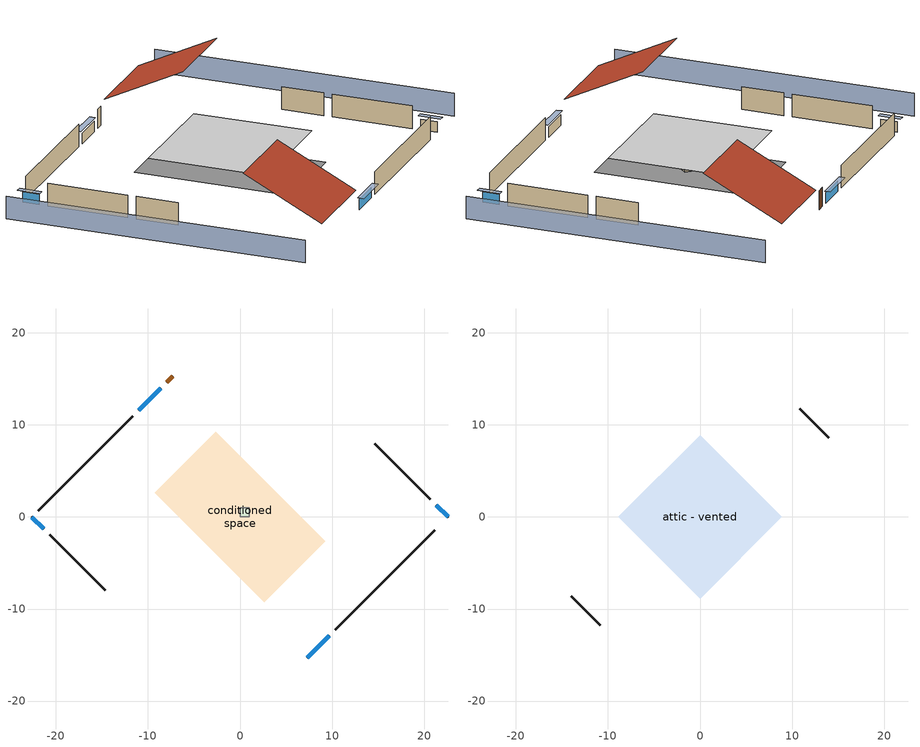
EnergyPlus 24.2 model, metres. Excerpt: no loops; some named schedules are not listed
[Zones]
conditioned space
 floor foundation (Slab1 construction): -9.27,2.65 -2.65,9.27 9.27,-2.65 2.65,-9.27 z0
 wall outside (AdiabaticWallConstruction 1): -7.3,15.31 -7.94,14.66 z0:2.03
 wall outside (AdiabaticWallConstruction): 7.3,-15.31 9.68,-12.92 / -8.6,14 -10.98,11.62 z0:1.1; -22.6,0 -21.35,-1.25 / 22.6,0 21.35,1.25 z0:1.16
 wall outside (Wall1 construction): 10.34,-12.26 21.18,-1.42 z0:2.44
 wall outside (Wall2 construction): -20.69,-1.91 -14.67,-7.93 z0:2.44
 wall outside (Wall3 construction): -11.64,10.96 -21.94,0.66 z0:2.44
 wall outside (Wall4 construction): 20.69,1.91 14.67,7.93 z0:2.44
 window (WindowConstruction): 7.3,-15.3 9.68,-12.92 z0:1.1
 window (WindowConstruction 1): -22.6,0 -21.35,-1.25 z0:1.16
 window (WindowConstruction 2): -8.6,14 -10.98,11.62 z0:1.1
 window (WindowConstruction 3): 22.6,0 21.35,1.25 z0:1.16
 door (Door): -7.3,15.3 -7.94,14.66 z0:2.03
furnace airloop ret air zone
 floor adiabatic (AdiabaticConst): 0,0 0,1 1,1 1,0 z0
 wall adiabatic (AdiabaticConst): 0,1 0,0 1,0 1,1 0,1 z0:1
 ceiling adiabatic (AdiabaticConst): 1,0 1,1 0,1 0,0 z1
attic - vented
 floor to conditioned space (Floor1 construction Reversed): -8.88,0 0,8.88 8.88,0 0,-8.88 z2.44
 wall outside (Wall5 construction): -14.01,-8.59 -10.83,-11.77 z0:2.44
 wall outside (Wall6 construction): 14.01,8.59 10.83,11.77 z0:2.44
 roof outside (Roof1 construction): 6.64,-15.96,2.44 0.7,-10.02,6.64 -5.94,-16.66,6.64 0,-22.6,2.44
 roof outside (Roof2 construction): -6.64,15.96,2.44 -0.7,10.02,6.64 5.94,16.66,6.64 0,22.6,2.44
shading: -25.83,-3.23 -3.23,-25.83 / 25.83,3.23 3.23,25.83 z0:2.44; 9.9,-12.71 7.08,-15.52 7.51,-15.95 10.33,-13.14 z1.4; -21.13,-1.47 -22.82,0.22 -23.25,-0.22 -21.56,-1.9 z1.46; -11.2,11.4 -8.38,14.22 -8.82,14.65 -11.63,11.83 z1.4; 21.13,1.47 22.82,-0.22 23.25,0.22 21.56,1.9 z1.46
[Building]
Building 1: Terrain=Suburbs
[Site:Location]
Portland Intl Arpt_OR: Latitude {deg}=45.59; Longitude {deg}=-122.6; Time Zone {hr}=-8; Elevation {m}=33; Keep Site Location Information=Yes
[Site:GroundTemperature:Shallow]
10.2558, 8.96328, 8.85977, 9.47314, 11.9355, 14.3863, 16.5111, 17.8571, 17.9714, 16.8767, 14.8061, 12.4304
[Site:WaterMainsTemperature]
Calculation Method=Schedule; Temperature Schedule=mains temperature schedule
[Material] Roughness=Rough; Thermal Absorptance=0.9
Name | Thickness {m} | Conductivity {W/m-K} | Density {kg/m3} | Specific Heat {J/kg-K} | Solar Absorptance | Visible Absorptance
ceiling loosefill ins | 0.254 | 0.0480833 | 16.02 | 1046.75 | 0.7 | 0.7
ceiling stud and cavity | 0.1397 | 0.104117 | 65.682 | 1177.47 | 0.7 | 0.7
concrete 4.0 in. | 0.1016 | 1.803125 | 2242.8 | 837.4 | 0.7 | 0.7
door material | 0.04445 | 0.0612267 | 512.64 | 1214.23 | 0.7 | 0.7
floor covering | 0.0127 | 0.0450781 | 54.468 | 1339.84 | 0.9 | 0.9
furniture material conditioned space 1 | 0.1524 | 0.115458 | 640.8 | 1214.23 | 0.6 | 0.6
gypsum board | 0.0127 | 0.160291 | 801 | 837.4 | 0.6 | 0.6
osb sheathing 0.5 in. | 0.0127 | 0.115458 | 512.64 | 1214.23 | 0.6 | 0.6
osb sheathing 0.5 in. 1 | 0.0127 | 0.115458 | 512.64 | 1214.23 | 0.7 | 0.7
roof rigid ins | 0.00281632 | 0.029427 | 32.04 | 1214.23 | 0.7 | 0.7
wall rigid ins | 0.512978 | 0.029427 | 32.04 | 1214.23 | 0.7 | 0.7
wall stud and cavity | 0.1397 | 0.117713 | 139.0536 | 1170.24 | 0.7 | 0.7
wall stud and cavity 1 | 0.1397 | 0.727959 | 139.0536 | 1170.24 | 0.6 | 0.6
wall stud and cavity 2 | 0.0889 | 0.380278 | 52.3479 | 1209.89 | 0.7 | 0.7
wall stud and cavity 3 | 0.0889 | 0.391764 | 83.0341 | 1211.67 | 0.7 | 0.7
wood shingles or shakes | 0.00635 | 0.162714 | 1121.4 | 1465.45 | 0.85 | 0.85
wood siding | 0.0254 | 0.102417 | 544.68 | 1172.36 | 0.85 | 0.85
wood siding 1; wood siding 2 | 0.0254 | 0.102417 | 544.68 | 1172.36 | 0.7 | 0.7
[Material:NoMass]
Adiabatic: Roughness=Rough; Thermal Resistance {m2-K/W}=176.1; Thermal Absorptance=0.9; Solar Absorptance=0.7; Visible Absorptance=0.7
[WindowMaterial:SimpleGlazingSystem]
WindowMaterial: U-Factor {W/m2-K}=2.78222; Solar Heat Gain Coefficient=0.56
[Construction]
AdiabaticConst: Adiabatic
AdiabaticWallConstruction: wood siding 1, wall rigid ins, wall stud and cavity 2, gypsum board
AdiabaticWallConstruction 1: wood siding 2, wall rigid ins, wall stud and cavity 2, gypsum board
Door: door material
Floor1 construction Reversed: gypsum board, ceiling stud and cavity, ceiling loosefill ins
furniture construction conditioned space 1: furniture material conditioned space 1
PartitionWallConstruction: gypsum board, wall stud and cavity 3, gypsum board
Roof1 construction; Roof2 construction: wood shingles or shakes, roof rigid ins, osb sheathing 0.5 in.
Slab1 construction: concrete 4.0 in., floor covering
Wall1 construction; Wall2 construction; Wall3 construction; Wall4 construction: wood siding, osb sheathing 0.5 in. 1, wall stud and cavity, gypsum board
Wall5 construction; Wall6 construction: wood siding, osb sheathing 0.5 in. 1, wall stud and cavity 1
WindowConstruction; WindowConstruction 1; WindowConstruction 2; WindowConstruction 3: WindowMaterial
[Zone] Multiplier=1
Name | Volume {m3} | Part of Total Floor Area
attic - vented | 147.678 | Yes
conditioned space | 384.656 | Yes
furnace airloop ret air zone | 1 | No
[Space]
Name | Zone | Volume {m3} | Space Type
attic - vented 1 | attic - vented | 147.678
conditioned space 1 | conditioned space | 384.656
furnace airloop ret air space | furnace airloop ret air zone |  | Plenum Space Type
[OtherEquipment] Design Level Calculation Method=EquipmentLevel
Name | Fuel Type | Zone or ZoneList or Space or SpaceList | Schedule | Design Level {W} | Fraction Latent | Fraction Radiant | Fraction Lost
furnace airloop_0 RetCondToDZ; furnace airloop_0 SupCondToDZ; furnace airloop_0 SupSensLkToDZ | None | attic - vented 1 | Always On Discrete | 0 | 0 | 0 | 0
furnace airloop_0 SupLatLkToDZ | None | attic - vented 1 | Always On Discrete | 0 | 1 | 0 | 0
clothes dryer 1 | Electricity | conditioned space 1 | clothes_dryer | 0 | 0.015 | 0.081 | 0.85
cooking range 1 | NaturalGas | conditioned space 1 | cooking_range | 2542.41 | 0.16 | 0.384 | 0.2
furnace airloop_0 SupCondToLv; furnace airloop_0 SupSensLkToCond; mech vent house fan sensible load; water heater sens | None | conditioned space 1 | Always On Discrete | 0 | 0 | 0 | 0
furnace airloop_0 SupLatLkToCond; mech vent house fan latent load; water heater lat | None | conditioned space 1 | Always On Discrete | 0 | 1 | 0 | 0
general water use latent | None | conditioned space 1 | general water use schedule | 44.1266 | 1 | 0 | 0
general water use sensible | None | conditioned space 1 | general water use schedule | -43.4886 | 0 | 0.6 | 0
water heater energy adjustment1 | Electricity | conditioned space 1 | Always On Discrete | 0.01 | 0 | 0 | 1
furnace airloop_0 RetCondToRP; furnace airloop_0 RetSensLkToRP | None | furnace airloop ret air space | Always On Discrete | 0 | 0 | 0 | 0
furnace airloop_0 RetLatLkToRP | None | furnace airloop ret air space | Always On Discrete | 0 | 1 | 0 | 0
[ZoneInfiltration:DesignFlowRate] Schedule=Always On Discrete; Design Flow Rate Calculation Method=Flow/Zone; Design Flow Rate {m3/s}=0
Name | Zone or ZoneList or Space or SpaceList
attic_vented 1 duct leakage imbalance infil flow | attic - vented 1
infil flow; natural vent flow; whole house fan flow | conditioned space 1
[ZoneInfiltration:EffectiveLeakageArea]
infil attic - vented 1: Zone or Space=attic - vented 1; Schedule=Always On Discrete; Effective Air Leakage Area {cm2}=5257.79; Stack Coefficient=0.000195296; Wind Coefficient=3.58492e-05
[ZoneMixing] Schedule=Always On Continuous; Design Flow Rate Calculation Method=Flow/Zone; Design Flow Rate {m3/s}=0
Name | Zone or Space | Source Zone or Space
furnace airloop_0 ZoneMixCondToDZ mix; whole house fan mix | attic - vented | conditioned space
furnace airloop_0 ZoneMixDZToCond mix | conditioned space | attic - vented
[SurfaceProperty:ExposedFoundationPerimeter]
Slab1: Exposed Perimeter Calculation Method=TotalExposedPerimeter; Total Exposed Perimeter {m}=52.4256
[SurfaceProperty:IncidentSolarMultiplier] Incident Solar Multiplier=1; Incident Solar Multiplier Schedule=trans schedule winter=0.85 summer=0.7
Window1; Window2; Window3; Window4
[InternalMass] Zone or ZoneList=conditioned space; Space or SpaceList=conditioned space 1
Name | Construction | Surface Area {m2}
furniture mass conditioned space 1 | furniture construction conditioned space 1 | 63.09974
partition wall mass | PartitionWallConstruction | 157.749
[Lights]
interior lighting: Zone or ZoneList or Space or SpaceList=conditioned space 1; Schedule=lighting_interior; Design Level Calculation Method=LightingLevel; Lighting Level {W}=229.524; Return Air Fraction=0; Fraction Radiant=0.6; Fraction Visible=0.2; Fraction Replaceable=1
[People]
occupants: Zone or ZoneList or Space or SpaceList=conditioned space 1; Number of People Schedule=occupants; Number of People Calculation Method=People; Number of People=2; Fraction Radiant=0.314171; Sensible Heat Fraction=0.56303; Activity Level Schedule=occupants activity schedule; Carbon Dioxide Generation Rate {m3/s-W}=0; Enable ASHRAE 55 Comfort Warnings=No; Mean Radiant Temperature Calculation Type=EnclosureAveraged
[ElectricEquipment] Zone or ZoneList or Space or SpaceList=conditioned space 1; Design Level Calculation Method=EquipmentLevel
Name | Schedule | Design Level {W} | Fraction Latent | Fraction Radiant | Fraction Lost
ceiling fan | ceiling_fan | 18.4061 | 0 | 0.558 | 0
clothes dryer | clothes_dryer | 5040.18 | 0.015 | 0.081 | 0.85
clothes washer | clothes_washer | 404.589 | 0.03 | 0.162 | 0.7
cooking range | cooking_range | 86.7507 | 0.16 | 0.384 | 0.2
dishwasher | dishwasher | 437.521 | 0.3 | 0.18 | 0.4
fridge | fridge schedule | 54.7945 | 0 | 0.6 | 0
mech vent bath fan 0 | mech vent bath fan 0 schedule | 30 | 0 | 0 | 1
mech vent house fan | mech vent house fan schedule | 0 | 0 | 0 | 1
mech vent house fan cfis | mech vent house fan cfis schedule | 0 | 0 | 0 | 0
mech vent range fan 0 | mech vent range fan 0 schedule | 30 | 0 | 0 | 1
misc plug loads | plug_loads_other | 319.529 | 0.021 | 0.558 | 0.049
misc tv | plug_loads_tv | 390.517 | 0 | 0.6 | 0
whole house fan | Always On Discrete | 0 | 0 | 0 | 1
[SpaceList]
Plenum Space Type: furnace airloop ret air space
[AvailabilityManager:Scheduled] Schedule=Always On Discrete
furnace airloop Availability Manager; room ac airloop Availability Manager
[AirLoopHVAC:ReturnPlenum]
Air Loop HVAC Return Plenum 1: Zone=furnace airloop ret air zone
[WaterUse:Equipment]
dishwasher: Peak Flow Rate {m3/s}=6.31671e-06; Flow Rate Fraction Schedule=hot_water_dishwasher
[Foundation:Kiva]
Foundation Kiva 1: Initial Indoor Air Temperature {C}=17.7778; Wall Height Above Grade {m}=0.1016; Wall Depth Below Slab {m}=0.2032
[Foundation:Kiva:Settings]
Soil Conductivity {W/m-K}=3.462; Soil Density {kg/m3}=1842.3; Soil Specific Heat {J/kg-K}=418.7; Ground Solar Absorptivity=0.9; Ground Thermal Absorptivity=0.9; Ground Surface Roughness {m}=0.03; Far-Field Width {m}=40; Deep-Ground Boundary Condition=ZeroFlux; Deep-Ground Depth {m}=40; Minimum Cell Dimension {m}=0.2; Maximum Cell Growth Coefficient=3; Simulation Timestep=Timestep
[Exterior:Lights]
exterior lighting: Schedule=exterior lighting schedule; Design Level {W}=7.09205
[EnergyManagementSystem:GlobalVariable]
furnace_airloop_0_DuctImbalLkExhFanEquivCond
furnace_airloop_0_DuctImbalLkExhFanEquivDZ
furnace_airloop_0_DuctImbalLkSupFanEquivCond
furnace_airloop_0_DuctImbalLkSupFanEquivDZ
furnace_airloop_0_DZ_T
furnace_airloop_0_DZ_W
furnace_airloop_0_RetCondToDZ
furnace_airloop_0_RetCondToRP
furnace_airloop_0_RetLatLkToRP
furnace_airloop_0_RetSensLkToRP
furnace_airloop_0_SupCondToDZ
furnace_airloop_0_SupCondToLv
furnace_airloop_0_SupLatLkToCond
furnace_airloop_0_SupLatLkToDZ
furnace_airloop_0_SupSensLkToCond
furnace_airloop_0_SupSensLkToDZ
furnace_airloop_0_ZoneMixCondToDZ
furnace_airloop_0_ZoneMixDZToCond
furnace_airloop_AH_MFR
furnace_airloop_AH_Tout
furnace_airloop_AH_VFR
furnace_airloop_AH_Wout
furnace_airloop_Fan_RTF
furnace_airloop_RA_T
furnace_airloop_Ra_W
infil_program_Qfan
infil_program_Qinf
natural_vent_program_Qnv
natural_vent_program_Qwhf
room_ac_airloop_Fan_RTF
[EnergyManagementSystem:Sensor]
Name | Output:Variable or Output:Meter Index Key | Output:Variable or Output:Meter
airflow_gain | infil flow | Infiltration Sensible Heat Gain Energy
airflow_gain_1 | natural vent flow | Infiltration Sensible Heat Gain Energy
airflow_gain_2 | whole house fan flow | Infiltration Sensible Heat Gain Energy
airflow_loss | infil flow | Infiltration Sensible Heat Loss Energy
airflow_loss_1 | natural vent flow | Infiltration Sensible Heat Loss Energy
airflow_loss_2 | whole house fan flow | Infiltration Sensible Heat Loss Energy
clg_load_cond |  | Cooling:EnergyTransfer:Zone:CONDITIONED SPACE
clg_load_duct |  | Cooling:EnergyTransfer:Zone:FURNACE AIRLOOP RET AIR ZONE
clg_sp_s; clg_sp_s_1 | cooling setpoint | Schedule Value
clothes_dryer_exhaust_0_sch_s | clothes_dryer | Schedule Value
cool_season | cooling season schedule | Schedule Value
ducts_conv | furnace airloop_0 RetCondToRP | Other Equipment Convective Heating Energy
ducts_conv_1 | furnace airloop_0 RetLatLkToRP | Other Equipment Convective Heating Energy
ducts_conv_2 | furnace airloop_0 RetSensLkToRP | Other Equipment Convective Heating Energy
ducts_conv_3 | furnace airloop_0 SupCondToLv | Other Equipment Convective Heating Energy
ducts_conv_4 | furnace airloop_0 SupLatLkToCond | Other Equipment Convective Heating Energy
ducts_conv_5 | furnace airloop_0 SupSensLkToCond | Other Equipment Convective Heating Energy
ducts_rad | furnace airloop_0 RetCondToRP | Other Equipment Radiant Heating Energy
ducts_rad_1 | furnace airloop_0 RetLatLkToRP | Other Equipment Radiant Heating Energy
ducts_rad_2 | furnace airloop_0 RetSensLkToRP | Other Equipment Radiant Heating Energy
ducts_rad_3 | furnace airloop_0 SupCondToLv | Other Equipment Radiant Heating Energy
ducts_rad_4 | furnace airloop_0 SupLatLkToCond | Other Equipment Radiant Heating Energy
ducts_rad_5 | furnace airloop_0 SupSensLkToCond | Other Equipment Radiant Heating Energy
furnace_airloop_0_DZ_T_s | attic - vented | Zone Air Temperature
furnace_airloop_0_DZ_W_s | attic - vented | Zone Mean Air Humidity Ratio
furnace_airloop_AH_MFR_s | Node 14 | System Node Mass Flow Rate
furnace_airloop_AH_Tout_s | Node 14 | System Node Temperature
furnace_airloop_AH_VFR_s | Node 14 | System Node Current Density Volume Flow Rate
furnace_airloop_AH_Wout_s | Node 14 | System Node Humidity Ratio
furnace_airloop_RA_T_s | Node 17 | System Node Temperature
furnace_airloop_Ra_W_s | Node 17 | System Node Humidity Ratio
htg_load_cond |  | Heating:EnergyTransfer:Zone:CONDITIONED SPACE
htg_load_duct |  | Heating:EnergyTransfer:Zone:FURNACE AIRLOOP RET AIR ZONE
htg_sp_s; htg_sp_s_1 | heating setpoint | Schedule Value
ig_ee_conv | ceiling fan | Electric Equipment Convective Heating Energy
ig_ee_conv_1 | clothes dryer | Electric Equipment Convective Heating Energy
ig_ee_conv_3 | cooking range | Electric Equipment Convective Heating Energy
ig_ee_conv_4 | dishwasher | Electric Equipment Convective Heating Energy
ig_ee_conv_5 | fridge | Electric Equipment Convective Heating Energy
ig_ee_conv_6 | misc plug loads | Electric Equipment Convective Heating Energy
ig_ee_conv_7 | misc tv | Electric Equipment Convective Heating Energy
ig_ee_conv_8 | whole house fan | Electric Equipment Convective Heating Energy
ig_ee_rad | ceiling fan | Electric Equipment Radiant Heating Energy
ig_ee_rad_1 | clothes dryer | Electric Equipment Radiant Heating Energy
ig_ee_rad_3 | cooking range | Electric Equipment Radiant Heating Energy
ig_ee_rad_4 | dishwasher | Electric Equipment Radiant Heating Energy
ig_ee_rad_5 | fridge | Electric Equipment Radiant Heating Energy
ig_ee_rad_6 | misc plug loads | Electric Equipment Radiant Heating Energy
ig_ee_rad_7 | misc tv | Electric Equipment Radiant Heating Energy
ig_ee_rad_8 | whole house fan | Electric Equipment Radiant Heating Energy
ig_lgt_conv | interior lighting | Lights Convective Heating Energy
ig_lgt_rad | interior lighting | Lights Radiant Heating Energy
ig_lgt_vis | interior lighting | Lights Visible Radiation Heating Energy
ig_oe_conv | clothes dryer 1 | Other Equipment Convective Heating Energy
ig_oe_conv_1 | cooking range 1 | Other Equipment Convective Heating Energy
ig_oe_conv_2 | general water use latent | Other Equipment Convective Heating Energy
ig_oe_conv_3 | general water use sensible | Other Equipment Convective Heating Energy
ig_oe_conv_4 | water heater energy adjustment1 | Other Equipment Convective Heating Energy
ig_oe_conv_5 | water heater lat | Other Equipment Convective Heating Energy
ig_oe_conv_6 | water heater sens | Other Equipment Convective Heating Energy
ig_oe_rad | clothes dryer 1 | Other Equipment Radiant Heating Energy
ig_oe_rad_1 | cooking range 1 | Other Equipment Radiant Heating Energy
ig_oe_rad_2 | general water use latent | Other Equipment Radiant Heating Energy
ig_oe_rad_3 | general water use sensible | Other Equipment Radiant Heating Energy
ig_oe_rad_4 | water heater energy adjustment1 | Other Equipment Radiant Heating Energy
ig_oe_rad_5 | water heater lat | Other Equipment Radiant Heating Energy
ig_oe_rad_6 | water heater sens | Other Equipment Radiant Heating Energy
ig_ppl_conv | occupants | People Convective Heating Energy
ig_ppl_rad | occupants | People Radiant Heating Energy
im_conv | furniture mass conditioned space 1 | Surface Inside Face Convection Heat Gain Energy
im_conv_1 | partition wall mass | Surface Inside Face Convection Heat Gain Energy
im_ig | furniture mass conditioned space 1 | Surface Inside Face Internal Gains Radiation Heat Gain Energy
im_ig_1 | partition wall mass | Surface Inside Face Internal Gains Radiation Heat Gain Energy
im_lgt | furniture mass conditioned space 1 | Surface Inside Face Lights Radiation Heat Gain Energy
im_lgt_1 | partition wall mass | Surface Inside Face Lights Radiation Heat Gain Energy
im_sol | furniture mass conditioned space 1 | Surface Inside Face Solar Radiation Heat Gain Energy
im_sol_1 | partition wall mass | Surface Inside Face Solar Radiation Heat Gain Energy
im_surf | furniture mass conditioned space 1 | Surface Inside Face Net Surface Thermal Radiation Heat Gain Energy
im_surf_1 | partition wall mass | Surface Inside Face Net Surface Thermal Radiation Heat Gain Energy
mech_vent_bath_fan_0_sch_s | mech vent bath fan 0 schedule | Schedule Value
mech_vent_range_fan_0_sch_s | mech vent range fan 0 schedule | Schedule Value
mv_conv | mech vent bath fan 0 | Electric Equipment Convective Heating Energy
mv_conv_1 | mech vent house fan | Electric Equipment Convective Heating Energy
mv_conv_2 | mech vent house fan cfis | Electric Equipment Convective Heating Energy
mv_conv_3 | mech vent range fan 0 | Electric Equipment Convective Heating Energy
mv_conv_4 | mech vent house fan latent load | Other Equipment Convective Heating Energy
mv_conv_5 | mech vent house fan sensible load | Other Equipment Convective Heating Energy
mv_rad | mech vent bath fan 0 | Electric Equipment Radiant Heating Energy
mv_rad_1 | mech vent house fan | Electric Equipment Radiant Heating Energy
mv_rad_2 | mech vent house fan cfis | Electric Equipment Radiant Heating Energy
mv_rad_3 | mech vent range fan 0 | Electric Equipment Radiant Heating Energy
mv_rad_4 | mech vent house fan latent load | Other Equipment Radiant Heating Energy
mv_rad_5 | mech vent house fan sensible load | Other Equipment Radiant Heating Energy
natural_vent_s | natural vent schedule | Schedule Value
out_pb_s |  | Site Outdoor Air Barometric Pressure
out_wt_s |  | Site Outdoor Air Humidity Ratio
site_vw_s |  | Site Wind Speed
ss_back_out | Window1 | Surface Window Shortwave from Zone Back Out Window Heat Transfer Rate
ss_back_out_1 | Window2 | Surface Window Shortwave from Zone Back Out Window Heat Transfer Rate
ss_back_out_2 | Window3 | Surface Window Shortwave from Zone Back Out Window Heat Transfer Rate
ss_back_out_3 | Window4 | Surface Window Shortwave from Zone Back Out Window Heat Transfer Rate
ss_conv | Door1 | Surface Inside Face Convection Heat Gain Energy
ss_conv_1 | Window1 | Surface Inside Face Convection Heat Gain Energy
ss_conv_2 | Window2 | Surface Inside Face Convection Heat Gain Energy
ss_conv_3 | Window3 | Surface Inside Face Convection Heat Gain Energy
ss_conv_4 | Window4 | Surface Inside Face Convection Heat Gain Energy
ss_ig | Door1 | Surface Inside Face Internal Gains Radiation Heat Gain Energy
ss_ig_1 | Window1 | Surface Inside Face Internal Gains Radiation Heat Gain Energy
ss_ig_2 | Window2 | Surface Inside Face Internal Gains Radiation Heat Gain Energy
ss_ig_3 | Window3 | Surface Inside Face Internal Gains Radiation Heat Gain Energy
ss_ig_4 | Window4 | Surface Inside Face Internal Gains Radiation Heat Gain Energy
ss_lgt | Door1 | Surface Inside Face Lights Radiation Heat Gain Energy
ss_sol | Door1 | Surface Inside Face Solar Radiation Heat Gain Energy
ss_surf | Door1 | Surface Inside Face Net Surface Thermal Radiation Heat Gain Energy
ss_surf_1 | Window1 | Surface Inside Face Net Surface Thermal Radiation Heat Gain Energy
ss_surf_2 | Window2 | Surface Inside Face Net Surface Thermal Radiation Heat Gain Energy
ss_surf_3 | Window3 | Surface Inside Face Net Surface Thermal Radiation Heat Gain Energy
ss_surf_4 | Window4 | Surface Inside Face Net Surface Thermal Radiation Heat Gain Energy
ss_trans_in | Window1 | Surface Window Transmitted Solar Radiation Rate
ss_trans_in_1 | Window2 | Surface Window Transmitted Solar Radiation Rate
ss_trans_in_2 | Window3 | Surface Window Transmitted Solar Radiation Rate
ss_trans_in_3 | Window4 | Surface Window Transmitted Solar Radiation Rate
ss_trans_out | Window1 | Surface Inside Face Initial Transmitted Diffuse Transmitted Out Window Solar Radiation Rate
ss_trans_out_1 | Window2 | Surface Inside Face Initial Transmitted Diffuse Transmitted Out Window Solar Radiation Rate
ss_trans_out_2 | Window3 | Surface Inside Face Initial Transmitted Diffuse Transmitted Out Window Solar Radiation Rate
ss_trans_out_3 | Window4 | Surface Inside Face Initial Transmitted Diffuse Transmitted Out Window Solar Radiation Rate
s_conv | Floor1 | Surface Inside Face Convection Heat Gain Energy
s_conv_1 | Slab1 | Surface Inside Face Convection Heat Gain Energy
s_conv_2 | Wall1 | Surface Inside Face Convection Heat Gain Energy
s_conv_3 | Wall2 | Surface Inside Face Convection Heat Gain Energy
s_conv_4 | Wall3 | Surface Inside Face Convection Heat Gain Energy
s_conv_5 | Wall4 | Surface Inside Face Convection Heat Gain Energy
s_ig | Floor1 | Surface Inside Face Internal Gains Radiation Heat Gain Energy
s_ig_1 | Slab1 | Surface Inside Face Internal Gains Radiation Heat Gain Energy
s_ig_2 | Wall1 | Surface Inside Face Internal Gains Radiation Heat Gain Energy
s_ig_3 | Wall2 | Surface Inside Face Internal Gains Radiation Heat Gain Energy
s_ig_4 | Wall3 | Surface Inside Face Internal Gains Radiation Heat Gain Energy
s_ig_5 | Wall4 | Surface Inside Face Internal Gains Radiation Heat Gain Energy
s_lgt | Floor1 | Surface Inside Face Lights Radiation Heat Gain Energy
s_lgt_1 | Slab1 | Surface Inside Face Lights Radiation Heat Gain Energy
s_lgt_2 | Wall1 | Surface Inside Face Lights Radiation Heat Gain Energy
s_lgt_3 | Wall2 | Surface Inside Face Lights Radiation Heat Gain Energy
s_lgt_4 | Wall3 | Surface Inside Face Lights Radiation Heat Gain Energy
s_lgt_5 | Wall4 | Surface Inside Face Lights Radiation Heat Gain Energy
s_sol | Floor1 | Surface Inside Face Solar Radiation Heat Gain Energy
s_sol_1 | Slab1 | Surface Inside Face Solar Radiation Heat Gain Energy
s_sol_2 | Wall1 | Surface Inside Face Solar Radiation Heat Gain Energy
s_sol_3 | Wall2 | Surface Inside Face Solar Radiation Heat Gain Energy
s_sol_4 | Wall3 | Surface Inside Face Solar Radiation Heat Gain Energy
s_sol_5 | Wall4 | Surface Inside Face Solar Radiation Heat Gain Energy
s_surf | Floor1 | Surface Inside Face Net Surface Thermal Radiation Heat Gain Energy
s_surf_1 | Slab1 | Surface Inside Face Net Surface Thermal Radiation Heat Gain Energy
s_surf_2 | Wall1 | Surface Inside Face Net Surface Thermal Radiation Heat Gain Energy
s_surf_3 | Wall2 | Surface Inside Face Net Surface Thermal Radiation Heat Gain Energy
s_surf_4 | Wall3 | Surface Inside Face Net Surface Thermal Radiation Heat Gain Energy
s_surf_5 | Wall4 | Surface Inside Face Net Surface Thermal Radiation Heat Gain Energy
water_heater_T_set | water heater setpoint | Schedule Value
[EnergyManagementSystem:Actuator]
Name | Actuated Component Unique | Actuated Component Type | Actuated Component Control Type
attic_vented_1_duct_leakage_imbalance_infil_flow_act | attic_vented 1 duct leakage imbalance infil flow | Zone Infiltration | Air Exchange Flow Rate
fridge_schedule_act | fridge schedule | Schedule:Constant | Schedule Value
furnace_airloop_0_RetCondToDZ_act | furnace airloop_0 RetCondToDZ | OtherEquipment | Power Level
furnace_airloop_0_RetCondToRP_act | furnace airloop_0 RetCondToRP | OtherEquipment | Power Level
